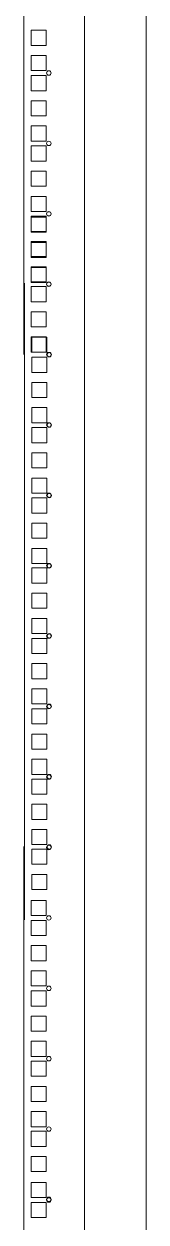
# Model space of a CAD drawing. Header units: inches. Extents: x -0.6 to 43.4, y -0.5 to 33.5.
# Drawn here: x 17.025 to 17.474, y 20.001 to 24.406 of the extents above; entities that cross this region are included whole.
import ezdxf

# ---------------------------------------------------------------- set-up
doc = ezdxf.new("R2010")
doc.units = ezdxf.units.IN
doc.header["$MEASUREMENT"] = 0

msp = doc.modelspace()

# ---------------------------------------------------------------- linework, layer by layer
at = {"lineweight": 5}
for p, q in [((17.2472, 28.3838), (17.2472, 16.6873)), ((17.4737, 16.6873), (17.4737, 28.3838)), ((17.0246, 23.1912), (17.0246, 23.9705)), ((17.1068, 23.9577), (17.0512, 23.9577)), ((17.0512, 23.9577), (17.0512, 23.9021)), ((17.1068, 23.9021), (17.1068, 23.9577)), ((17.0512, 23.9021), (17.1068, 23.9021)), ((17.1068, 23.8651), (17.0512, 23.8651)), ((17.0512, 23.8651), (17.0512, 23.8094)), ((17.1068, 23.8094), (17.1068, 23.8651)), ((17.0512, 23.8094), (17.1068, 23.8094)), ((17.1068, 23.7724), (17.0512, 23.7724)), ((17.0512, 23.7724), (17.0512, 23.7168)), ((17.1068, 23.7168), (17.1068, 23.7724)), ((17.0512, 23.7168), (17.1068, 23.7168)), ((17.1068, 23.6961), (17.0512, 23.6961)), ((17.0512, 23.6961), (17.0512, 23.6405)), ((17.1068, 23.6405), (17.1068, 23.6961)), ((17.0512, 23.6405), (17.1068, 23.6405)), ((17.1068, 23.6034), (17.0512, 23.6034)), ((17.0512, 23.6034), (17.0512, 23.5478)), ((17.1068, 23.5478), (17.1068, 23.6034)), ((17.0512, 23.5478), (17.1068, 23.5478)), ((17.1068, 23.5108), (17.0512, 23.5108)), ((17.0512, 23.5108), (17.0512, 23.4551)), ((17.1068, 23.4551), (17.1068, 23.5108)), ((17.0512, 23.4551), (17.1068, 23.4551)), ((17.1068, 23.4407), (17.0512, 23.4407)), ((17.0512, 23.4407), (17.0512, 23.3851)), ((17.1068, 23.3851), (17.1068, 23.4407)), ((17.0512, 23.3851), (17.1068, 23.3851)), ((17.1068, 23.348), (17.0512, 23.348)), ((17.0512, 23.348), (17.0512, 23.2924)), ((17.1068, 23.2924), (17.1068, 23.348)), ((17.0512, 23.2924), (17.1068, 23.2924)), ((17.1068, 23.2554), (17.0512, 23.2554)), ((17.0512, 23.2554), (17.0512, 23.1998)), ((17.1068, 23.1998), (17.1068, 23.2554)), ((17.0512, 23.1998), (17.1068, 23.1998)), ((17.0246, 20.3329), (17.0246, 20.605)), ((17.1068, 20.5922), (17.0512, 20.5922)), ((17.0512, 20.5922), (17.0512, 20.5366)), ((17.1068, 20.5366), (17.1068, 20.5922)), ((17.0512, 20.5366), (17.1068, 20.5366)), ((17.1068, 20.4995), (17.0512, 20.4995)), ((17.0512, 20.4995), (17.0512, 20.4439)), ((17.1068, 20.4439), (17.1068, 20.4995)), ((17.0512, 20.4439), (17.1068, 20.4439)), ((17.1068, 20.4069), (17.0512, 20.4069)), ((17.0512, 20.4069), (17.0512, 20.3512)), ((17.1068, 20.3512), (17.1068, 20.4069)), ((17.0512, 20.3512), (17.1068, 20.3512))]:
    msp.add_line(p, q, dxfattribs=at)
at = {"lineweight": 0}
for p, q in [((17.0246, 24.2164), (17.0246, 24.4885)), ((17.1068, 24.3831), (17.0512, 24.3831)), ((17.0512, 24.3831), (17.0512, 24.3275)), ((17.1068, 24.3275), (17.1068, 24.3831)), ((17.0512, 24.3275), (17.1068, 24.3275)), ((17.1068, 24.2904), (17.0512, 24.2904)), ((17.0512, 24.2904), (17.0512, 24.2348)), ((17.1068, 24.2348), (17.1068, 24.2904)), ((17.0512, 24.2348), (17.1068, 24.2348)), ((17.0246, 23.9573), (17.0246, 24.2294)), ((17.1068, 24.2167), (17.0512, 24.2167)), ((17.0512, 24.2167), (17.0512, 24.161)), ((17.1068, 24.161), (17.1068, 24.2167)), ((17.0512, 24.161), (17.1068, 24.161)), ((17.1068, 24.124), (17.0512, 24.124)), ((17.0512, 24.124), (17.0512, 24.0684)), ((17.1068, 24.0684), (17.1068, 24.124)), ((17.0512, 24.0684), (17.1068, 24.0684)), ((17.1068, 24.0313), (17.0512, 24.0313)), ((17.0512, 24.0313), (17.0512, 23.9757)), ((17.1068, 23.9757), (17.1068, 24.0313)), ((17.0246, 23.6984), (17.0246, 23.9705)), ((17.0512, 23.9757), (17.1068, 23.9757)), ((17.1068, 23.9577), (17.0512, 23.9577)), ((17.0512, 23.9577), (17.0512, 23.9021)), ((17.1068, 23.9021), (17.1068, 23.9577)), ((17.0512, 23.9021), (17.1068, 23.9021)), ((17.1068, 23.8651), (17.0512, 23.8651)), ((17.0512, 23.8651), (17.0512, 23.8094)), ((17.1068, 23.8094), (17.1068, 23.8651)), ((17.0512, 23.8094), (17.1068, 23.8094)), ((17.1068, 23.7724), (17.0512, 23.7724)), ((17.0512, 23.7724), (17.0512, 23.7168)), ((17.1068, 23.7168), (17.1068, 23.7724)), ((17.0246, 23.4398), (17.0246, 23.7119)), ((17.0512, 23.7168), (17.1068, 23.7168)), ((17.1068, 23.6991), (17.0512, 23.6991)), ((17.0512, 23.6991), (17.0512, 23.6435)), ((17.1068, 23.6435), (17.1068, 23.6991)), ((17.0512, 23.6435), (17.1068, 23.6435)), ((17.1068, 23.6065), (17.0512, 23.6065)), ((17.0512, 23.6065), (17.0512, 23.5509)), ((17.1068, 23.5509), (17.1068, 23.6065)), ((17.0512, 23.5509), (17.1068, 23.5509)), ((17.1068, 23.5138), (17.0512, 23.5138)), ((17.0512, 23.5138), (17.0512, 23.4582)), ((17.1068, 23.4582), (17.1068, 23.5138)), ((17.0264, 23.1807), (17.0264, 23.4528)), ((17.0512, 23.4582), (17.1068, 23.4582)), ((17.1086, 23.2547), (17.053, 23.2547)), ((17.053, 23.2547), (17.053, 23.1991)), ((17.1086, 23.1991), (17.1086, 23.2547)), ((17.0264, 22.9216), (17.0264, 23.1937)), ((17.053, 23.1991), (17.1086, 23.1991)), ((17.1086, 23.1809), (17.053, 23.1809)), ((17.053, 23.1809), (17.053, 23.1253)), ((17.1086, 23.1253), (17.1086, 23.1809)), ((17.053, 23.1253), (17.1086, 23.1253)), ((17.1086, 23.0883), (17.053, 23.0883)), ((17.053, 23.0883), (17.053, 23.0326)), ((17.1086, 23.0326), (17.1086, 23.0883)), ((17.053, 23.0326), (17.1086, 23.0326)), ((17.1086, 22.9956), (17.053, 22.9956)), ((17.053, 22.9956), (17.053, 22.94)), ((17.1086, 22.94), (17.1086, 22.9956)), ((17.0264, 22.6627), (17.0264, 22.9348)), ((17.053, 22.94), (17.1086, 22.94)), ((17.1086, 22.922), (17.053, 22.922)), ((17.053, 22.922), (17.053, 22.8664)), ((17.1086, 22.8664), (17.1086, 22.922)), ((17.053, 22.8664), (17.1086, 22.8664)), ((17.1086, 22.8293), (17.053, 22.8293)), ((17.053, 22.8293), (17.053, 22.7737)), ((17.1086, 22.7737), (17.1086, 22.8293)), ((17.053, 22.7737), (17.1086, 22.7737)), ((17.1086, 22.7367), (17.053, 22.7367)), ((17.053, 22.7367), (17.053, 22.681)), ((17.1086, 22.681), (17.1086, 22.7367)), ((17.0264, 22.4041), (17.0264, 22.6762)), ((17.053, 22.681), (17.1086, 22.681)), ((17.1086, 22.6634), (17.053, 22.6634)), ((17.053, 22.6634), (17.053, 22.6078)), ((17.1086, 22.6078), (17.1086, 22.6634)), ((17.053, 22.6078), (17.1086, 22.6078)), ((17.1086, 22.5707), (17.053, 22.5707)), ((17.053, 22.5707), (17.053, 22.5151)), ((17.1086, 22.5151), (17.1086, 22.5707)), ((17.053, 22.5151), (17.1086, 22.5151)), ((17.1086, 22.4781), (17.053, 22.4781)), ((17.053, 22.4781), (17.053, 22.4225)), ((17.1086, 22.4225), (17.1086, 22.4781)), ((17.0264, 22.1467), (17.0264, 22.4188)), ((17.0264, 22.1466), (17.0264, 22.4187)), ((17.053, 22.4225), (17.1086, 22.4225)), ((17.1086, 22.4059), (17.053, 22.4059)), ((17.053, 22.4059), (17.053, 22.3503)), ((17.1086, 22.3503), (17.1086, 22.4059)), ((17.053, 22.3503), (17.1086, 22.3503)), ((17.1086, 22.3132), (17.053, 22.3132)), ((17.053, 22.3132), (17.053, 22.2576)), ((17.1086, 22.2576), (17.1086, 22.3132)), ((17.053, 22.2576), (17.1086, 22.2576)), ((17.1086, 22.2207), (17.053, 22.2207)), ((17.053, 22.2207), (17.053, 22.1651)), ((17.1086, 22.1651), (17.1086, 22.2207)), ((17.053, 22.1651), (17.1086, 22.1651)), ((17.0264, 21.8876), (17.0264, 22.1597)), ((17.1086, 22.147), (17.053, 22.147)), ((17.053, 22.147), (17.053, 22.0913)), ((17.1086, 22.0913), (17.1086, 22.147)), ((17.053, 22.0913), (17.1086, 22.0913)), ((17.1086, 22.0543), (17.053, 22.0543)), ((17.053, 22.0543), (17.053, 21.9987)), ((17.1086, 21.9987), (17.1086, 22.0543)), ((17.053, 21.9987), (17.1086, 21.9987)), ((17.1086, 21.9616), (17.053, 21.9616)), ((17.053, 21.9616), (17.053, 21.906)), ((17.1086, 21.906), (17.1086, 21.9616)), ((17.0264, 21.6287), (17.0264, 21.9008)), ((17.053, 21.906), (17.1086, 21.906)), ((17.1086, 21.888), (17.053, 21.888)), ((17.053, 21.888), (17.053, 21.8324)), ((17.1086, 21.8324), (17.1086, 21.888)), ((17.053, 21.8324), (17.1086, 21.8324)), ((17.1086, 21.7954), (17.053, 21.7954)), ((17.053, 21.7954), (17.053, 21.7397)), ((17.1086, 21.7397), (17.1086, 21.7954)), ((17.053, 21.7397), (17.1086, 21.7397)), ((17.1086, 21.7027), (17.053, 21.7027)), ((17.053, 21.7027), (17.053, 21.6471)), ((17.1086, 21.6471), (17.1086, 21.7027)), ((17.0264, 21.3701), (17.0264, 21.6422)), ((17.053, 21.6471), (17.1086, 21.6471)), ((17.1086, 21.6294), (17.053, 21.6294)), ((17.053, 21.6294), (17.053, 21.5738)), ((17.1086, 21.5738), (17.1086, 21.6294)), ((17.053, 21.5738), (17.1086, 21.5738)), ((17.1086, 21.5368), (17.053, 21.5368)), ((17.053, 21.5368), (17.053, 21.4812)), ((17.1086, 21.4812), (17.1086, 21.5368)), ((17.053, 21.4812), (17.1086, 21.4812)), ((17.1086, 21.4441), (17.053, 21.4441)), ((17.053, 21.4441), (17.053, 21.3885)), ((17.1086, 21.3885), (17.1086, 21.4441)), ((17.0246, 21.1095), (17.0246, 21.3816)), ((17.0264, 21.1126), (17.0264, 21.3847)), ((17.053, 21.3885), (17.1086, 21.3885)), ((17.1086, 21.3719), (17.053, 21.3719)), ((17.053, 21.3719), (17.053, 21.3163)), ((17.1086, 21.3163), (17.1086, 21.3719)), ((17.053, 21.3163), (17.1086, 21.3163)), ((17.1086, 21.2793), (17.053, 21.2793)), ((17.053, 21.2793), (17.053, 21.2237)), ((17.1086, 21.2237), (17.1086, 21.2793)), ((17.053, 21.2237), (17.1086, 21.2237)), ((17.1068, 21.1835), (17.0512, 21.1835)), ((17.0512, 21.1835), (17.0512, 21.1279)), ((17.1068, 21.1279), (17.1068, 21.1835)), ((17.0246, 20.8504), (17.0246, 21.1225)), ((17.0512, 21.1279), (17.1068, 21.1279)), ((17.1068, 21.1097), (17.0512, 21.1097)), ((17.0512, 21.1097), (17.0512, 21.0541)), ((17.1068, 21.0541), (17.1068, 21.1097)), ((17.0512, 21.0541), (17.1068, 21.0541)), ((17.1068, 21.0171), (17.0512, 21.0171)), ((17.0512, 21.0171), (17.0512, 20.9614)), ((17.1068, 20.9614), (17.1068, 21.0171)), ((17.0512, 20.9614), (17.1068, 20.9614)), ((17.1068, 20.9244), (17.0512, 20.9244)), ((17.0512, 20.9244), (17.0512, 20.8688)), ((17.1068, 20.8688), (17.1068, 20.9244)), ((17.0246, 20.5915), (17.0246, 20.8636)), ((17.0512, 20.8688), (17.1068, 20.8688)), ((17.1068, 20.8508), (17.0512, 20.8508)), ((17.0512, 20.8508), (17.0512, 20.7952)), ((17.1068, 20.7952), (17.1068, 20.8508)), ((17.0512, 20.7952), (17.1068, 20.7952)), ((17.1068, 20.7581), (17.0512, 20.7581)), ((17.0512, 20.7581), (17.0512, 20.7025)), ((17.1068, 20.7025), (17.1068, 20.7581)), ((17.0512, 20.7025), (17.1068, 20.7025)), ((17.1068, 20.6655), (17.0512, 20.6655)), ((17.0512, 20.6655), (17.0512, 20.6098)), ((17.1068, 20.6098), (17.1068, 20.6655)), ((17.0246, 20.3329), (17.0246, 20.605)), ((17.0512, 20.6098), (17.1068, 20.6098)), ((17.1068, 20.5922), (17.0512, 20.5922)), ((17.0512, 20.5922), (17.0512, 20.5366)), ((17.1068, 20.5366), (17.1068, 20.5922)), ((17.0512, 20.5366), (17.1068, 20.5366)), ((17.1068, 20.4995), (17.0512, 20.4995)), ((17.0512, 20.4995), (17.0512, 20.4439)), ((17.1068, 20.4439), (17.1068, 20.4995)), ((17.0512, 20.4439), (17.1068, 20.4439)), ((17.1068, 20.4069), (17.0512, 20.4069)), ((17.0512, 20.4069), (17.0512, 20.3512)), ((17.1068, 20.3512), (17.1068, 20.4069)), ((17.0246, 20.0754), (17.0246, 20.3475)), ((17.0246, 20.0723), (17.0246, 20.3444)), ((17.0512, 20.3512), (17.1068, 20.3512)), ((17.1068, 20.3347), (17.0512, 20.3347)), ((17.0512, 20.3347), (17.0512, 20.2791)), ((17.1068, 20.2791), (17.1068, 20.3347)), ((17.0512, 20.2791), (17.1068, 20.2791)), ((17.1068, 20.242), (17.0512, 20.242)), ((17.0512, 20.242), (17.0512, 20.1864)), ((17.1068, 20.1864), (17.1068, 20.242)), ((17.0512, 20.1864), (17.1068, 20.1864)), ((17.1068, 20.1462), (17.0512, 20.1462)), ((17.0512, 20.1462), (17.0512, 20.0906)), ((17.1068, 20.0906), (17.1068, 20.1462)), ((17.0512, 20.0906), (17.1068, 20.0906)), ((17.0246, 19.8132), (17.0246, 20.0853)), ((17.1068, 20.0725), (17.0512, 20.0725)), ((17.0512, 20.0725), (17.0512, 20.0169)), ((17.1068, 20.0169), (17.1068, 20.0725)), ((17.0512, 20.0169), (17.1068, 20.0169))]:
    msp.add_line(p, q, dxfattribs=at)
at = {"lineweight": 5}
for centre in [(17.1161, 24.2263), (17.1161, 24.2261), (17.1161, 23.9672), (17.1161, 23.967), (17.1161, 23.7081), (17.1161, 23.7081), (17.1161, 23.4495), (17.1161, 23.4491), (17.1161, 23.1908), (17.1161, 23.1906), (17.1161, 22.9322), (17.1161, 22.9319), (17.1161, 22.6734), (17.1161, 22.6733), (17.1161, 22.4144), (17.1161, 22.4143), (17.1161, 22.1554), (17.1161, 22.1553), (17.1161, 21.8963), (17.1161, 21.8963), (17.1161, 21.6374), (17.1161, 21.6372), (17.1161, 21.3783), (17.1161, 21.3781), (17.1161, 21.1192), (17.1161, 21.119), (17.1161, 20.8601), (17.1161, 20.8601), (17.1161, 20.6015), (17.1161, 20.6011), (17.1161, 20.3428), (17.1161, 20.3425), (17.1161, 20.0842), (17.1161, 20.0839)]:
    msp.add_circle(centre, 0.00808, dxfattribs=at)
at = {"lineweight": 0}
for centre in [(17.1161, 24.2261), (17.1161, 24.2259), (17.1161, 23.967), (17.1161, 23.967), (17.1161, 23.7084), (17.1161, 23.7081), (17.1161, 23.4498), (17.1161, 23.4495), (17.1178, 23.1904), (17.1178, 23.1902), (17.1178, 22.9313), (17.1178, 22.9313), (17.1178, 22.6727), (17.1178, 22.6723), (17.1178, 22.414), (17.1178, 22.4137), (17.1178, 22.1564), (17.1178, 22.1562), (17.1178, 21.8973), (17.1178, 21.8973), (17.1178, 21.6387), (17.1178, 21.6384), (17.1178, 21.3801), (17.1178, 21.3798), (17.1161, 21.1192), (17.1161, 21.119), (17.1161, 20.8601), (17.1161, 20.8601), (17.1161, 20.6015), (17.1161, 20.6011), (17.1161, 20.3428), (17.1161, 20.3425), (17.1161, 20.0819), (17.1161, 20.0818)]:
    msp.add_circle(centre, 0.00808, dxfattribs=at)

doc.saveas('drawing.dxf')
